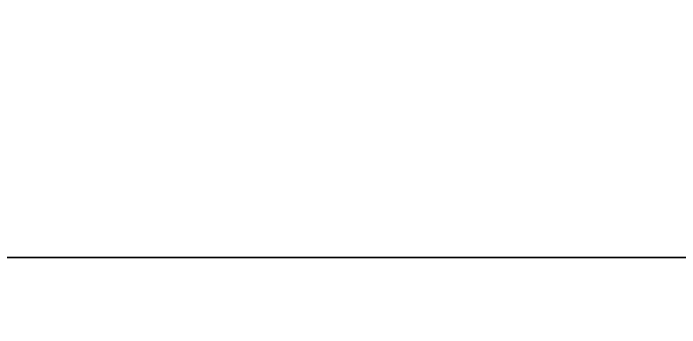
# Model space of a CAD drawing. Extents: x 0 to 3344, y -4262 to 0.
# Drawn here: x 379.88 to 427.36, y -3087 to -3064.61 of the extents above; entities that cross this region are included whole.
import ezdxf

# ---------------------------------------------------------------- set-up
doc = ezdxf.new("R2010")
doc.units = 0
for name, color, linetype in [('LAYER0', 7, 'CONTINUOUS'), ('LAYER1', 7, 'CONTINUOUS'), ('LAYER378', 7, 'CONTINUOUS'), ('LAYER77', 7, 'CONTINUOUS')]:
    doc.layers.add(name, color=color, linetype=linetype)

msp = doc.modelspace()

# ---------------------------------------------------------------- linework, layer by layer
at = {"layer": 'LAYER0', "invisible_edges": 1}
for points in [[(18, -0.0034, 0.0981), (3344, -4262.003, 0.0981), (0, -4262.003, 0.0981), (18, -0.0034, 0.0981)], [(3344, -4262.003, 5.0981), (18, -0.0034, 5.0981), (0, -4262.003, 5.0981), (3344, -4262.003, 5.0981)], [(3344, -4262.003, 0.0981), (18, -0.0034, 0.0981), (3344, -0.0034, 0.0981), (3344, -4262.003, 0.0981)], [(18, -0.0034, 5.0981), (3344, -4262.003, 5.0981), (3344, -0.0034, 5.0981), (18, -0.0034, 5.0981)]]:
    msp.add_3dface(points, dxfattribs=at)
at = {"layer": 'LAYER378', "invisible_edges": 1}
for points in [[(168.0046, -3082, 5.0981), (748.0046, -3064, 5.0981), (748.0046, -3082, 5.0981), (168.0046, -3082, 5.0981)], [(748.0046, -3064, 5.0981), (168.0046, -3082, 5.0981), (168.0046, -3064, 5.0981), (748.0046, -3064, 5.0981)], [(168.0046, -3064, 2610.098), (748.0046, -3082, 2610.098), (748.0046, -3064, 2610.098), (168.0046, -3064, 2610.098)], [(748.0046, -3082, 2610.098), (168.0046, -3064, 2610.098), (168.0046, -3082, 2610.098), (748.0046, -3082, 2610.098)], [(748.0046, -3082, 2610.098), (168.0046, -3082, 5.0981), (748.0046, -3082, 5.0981), (748.0046, -3082, 2610.098)], [(168.0046, -3082, 5.0981), (748.0046, -3082, 2610.098), (168.0046, -3082, 2610.098), (168.0046, -3082, 5.0981)]]:
    msp.add_3dface(points, dxfattribs=at)
at = {"layer": 'LAYER77', "invisible_edges": 1}
for points in [[(168.0046, -3100, 5.0981), (748.0046, -3082, 5.0981), (748.0046, -3100, 5.0981), (168.0046, -3100, 5.0981)], [(748.0046, -3082, 5.0981), (168.0046, -3100, 5.0981), (168.0046, -3082, 5.0981), (748.0046, -3082, 5.0981)], [(168.0046, -3082, 2610.098), (748.0046, -3100, 2610.098), (748.0046, -3082, 2610.098), (168.0046, -3082, 2610.098)], [(748.0046, -3100, 2610.098), (168.0046, -3082, 2610.098), (168.0046, -3100, 2610.098), (748.0046, -3100, 2610.098)], [(748.0046, -3082, 5.0981), (168.0046, -3082, 2610.098), (748.0046, -3082, 2610.098), (748.0046, -3082, 5.0981)], [(168.0046, -3082, 2610.098), (748.0046, -3082, 5.0981), (168.0046, -3082, 5.0981), (168.0046, -3082, 2610.098)]]:
    msp.add_3dface(points, dxfattribs=at)

# ---------------------------------------------------------------- meshes
at = {"layer": 'LAYER1'}
mesh = msp.add_polymesh((5, 2), dxfattribs=at)
for k, corner in enumerate([(168.0046, -150, 2680.098), (168.0046, -4112, 2680.098), (3194.004, -150, 2680.098), (168.0046, -150, 2680.098), (3194.004, -4112, 2680.098), (3194.004, -150, 2680.098), (168.0046, -4112, 2680.098), (3194.004, -4112, 2680.098), (18.0046, -4262, 2680.098), (3344.004, -4262, 2680.098)]):
    mesh.set_mesh_vertex(divmod(k, 2), corner)

doc.saveas('drawing.dxf')
